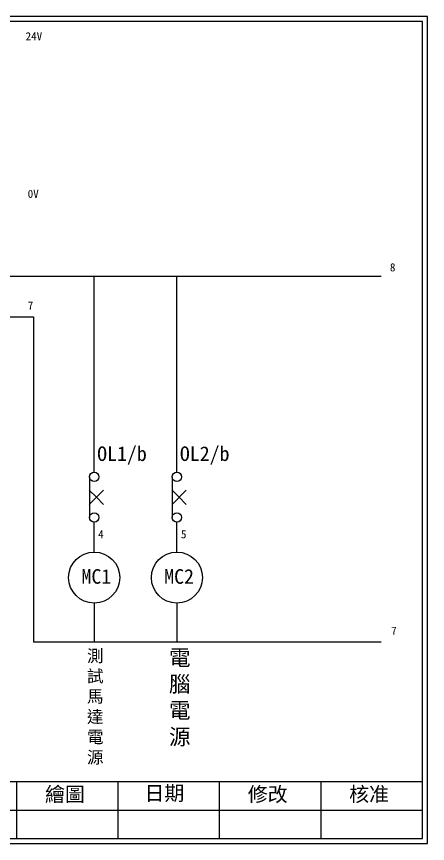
# Model space of a CAD drawing. Extents: x 10 to 297, y 3 to 207.
# Drawn here: x 195.7 to 297, y 3 to 207 of the extents above; entities that cross this region are included whole.
import ezdxf

# ---------------------------------------------------------------- set-up
doc = ezdxf.new("R2010")
doc.units = 0
doc.layers.get('0').update_dxf_attribs({"linetype": 'CONTINUOUS'})
doc.layers.add('圖框層', color=7, linetype='CONTINUOUS')
doc.layers.add('標尺寸層', color=3, linetype='CONTINUOUS')
doc.styles.add('CNS', font='romanc.shx', dxfattribs={"bigfont": 'chineset.shx'})
doc.styles.add('STSL', font='kaiu.ttf')

msp = doc.modelspace()

# ---------------------------------------------------------------- linework, layer by layer
for p, q in [((141.89, 142.9), (285.61, 142.9)), ((214.82, 94.56), (214.82, 142.9)), ((235.22, 94.56), (235.22, 142.9)), ((141.89, 132.9), (199.85, 132.9)), ((213.66, 93.41), (213.66, 83.41)), ((234.07, 93.41), (234.07, 83.41)), ((213.6, 86.62), (217.14, 90.16)), ((215.37, 88.39), (213.6, 90.16)), ((234.01, 86.62), (237.54, 90.16)), ((235.77, 88.39), (234.01, 90.16)), ((215.37, 88.39), (217.14, 86.62)), ((235.77, 88.39), (237.54, 86.62)), ((214.82, 74.89), (214.82, 82.26)), ((235.22, 74.89), (235.22, 82.26)), ((214.82, 62.29), (214.82, 52.69)), ((235.22, 62.29), (235.22, 52.69))]:
    msp.add_line(p, q)
for centre in [(214.82, 68.59), (235.22, 68.59)]:
    msp.add_circle(centre, 6.3)
at = {"layer": '圖框層', "color": 7}
for p, q in [((297, 206.97), (10, 206.97)), ((297, 3), (297, 206.97)), ((295.75, 205.72), (11.25, 205.72)), ((295.75, 4.25), (295.75, 205.72)), ((11.25, 18.25), (295.75, 18.25)), ((195.75, 4.25), (195.75, 18.25)), ((220.75, 4.25), (220.75, 18.25)), ((245.75, 4.25), (245.75, 18.25)), ((270.75, 4.25), (270.75, 18.25)), ((145.75, 11.25), (295.75, 11.25)), ((11.25, 4.25), (295.75, 4.25)), ((10, 3), (297, 3))]:
    msp.add_line(p, q, dxfattribs=at)
at = {"layer": '標尺寸層', "color": 7}
for p in [(199.85, 132.9), (285.61, 52.69)]:
    msp.add_line(p, (199.85, 52.69), dxfattribs=at)
for centre in [(214.82, 93.41), (235.22, 93.41), (214.82, 83.41), (235.22, 83.41)]:
    msp.add_circle(centre, 1.15, dxfattribs=at)

# ---------------------------------------------------------------- texts
at = {"layer": '圖框層', "color": 4, "style": 'STSL'}
for s, height, p in [('24V', 2, (197.91, 201.1)), ('0V', 2, (198.42, 162.24)), ('8', 2, (287.74, 144.11)), ('7', 2, (198.45, 134.68)), ('OL1/b', 3.6, (215.55, 97.34)), ('OL2/b', 3.6, (235.95, 97.34)), ('4', 2, (215.8, 78.28)), ('5', 2, (236.2, 78.28)), ('MC1', 3.6, (211.68, 67.06)), ('MC2', 3.6, (232.08, 67.06)), ('7', 2, (288.06, 54.47)), ('繪圖', 3.6, (202.69, 13.34)), ('日期', 3.6, (227.22, 13.59)), ('修改', 3.6, (252.69, 13.34)), ('核准', 3.6, (277.69, 13.34))]:
    msp.add_text(s, height=height, dxfattribs=at).set_placement(p)
at = {"layer": '標尺寸層', "color": 7, "width": 5.4243, "attachment_point": 1, "style": 'CNS'}
for s, insert, char_height in [('{\\fDFKai-SB|b0|i0|c136|p65;測試馬達電源}', (213.04, 50.77), 3), ('{\\fDFKai-SB|b0|i0|c136|p65;電腦電源}', (233.26, 50.77), 3.9)]:
    msp.add_mtext(s, dxfattribs=dict(at, insert=insert, char_height=char_height))

doc.saveas('drawing.dxf')
